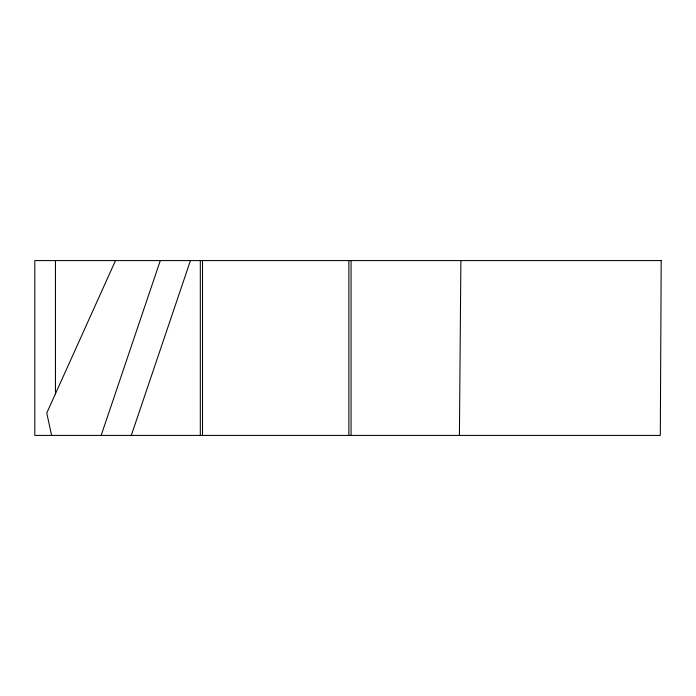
<?xml version="1.0" encoding="UTF-8"?>
<svg xmlns="http://www.w3.org/2000/svg" width="696" height="696" viewBox="0 0 696 696"><rect width="100%" height="100%" fill="white"/><g stroke="black" fill="none" stroke-linecap="round" stroke-linejoin="round"><path stroke-width="1.04" d="M459.421 435.418L460.882 260.582M101.164 435.418L160.297 260.582M131.3 435.418L190.443 260.582M115.51 260.582L46.763 413.041L51.608 435.418M351.062 260.582L351.062 435.418M348.87 260.582L348.87 435.418M202.501 260.582L202.501 435.418M200.309 260.582L200.309 435.418M55.445 260.582L55.445 394.154M661.2 260.582L660.313 435.418L34.8 435.418L34.8 260.582L661.2 260.582"/></g></svg>
